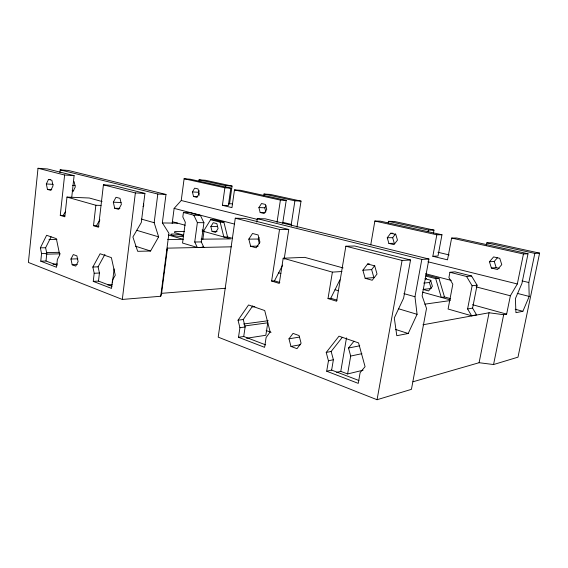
<?xml version="1.0" encoding="UTF-8"?>
<svg xmlns="http://www.w3.org/2000/svg" width="568" height="568" viewBox="0 0 568 568"><rect width="100%" height="100%" fill="white"/><g stroke="black" fill="none" stroke-linecap="round" stroke-linejoin="round"><path stroke-width="0.85" d="M71.753 197.16L74.11 175.647L47.442 168.959L38.013 168.277L28.4 262.444L122.312 299.442L160.73 296.255L161.589 293.329L167.482 248.145L231.275 246.824M40.761 261.188L41.556 253.612L40.378 247.833L46.619 235.294L56.346 238.652L59.739 254.918L57.368 259.519L56.53 267.258L40.761 261.188L46.001 261.017L57.056 265.235M46.001 261.017L46.796 253.484L45.617 247.74L51.092 236.835M59.91 172.502L60.187 169.875L68.323 170.457L165.998 194.448L162.349 222.812L168.937 233.306L160.73 296.255M102.062 201.526L89.282 198.005L66.974 197.089L64.83 216.784L60.265 215.364L64.617 175.015L38.013 168.277M60.187 169.875L157.805 194.043L154.162 222.706L158.635 236.87L150.555 251.02L137.69 251.319L132.891 237.005L141.29 222.535L144.925 193.404L112.968 185.388L103.419 184.841L98.498 227.243L93.5 225.688L95.85 205.254L66.974 197.089M93.251 281.387L94.196 273.279L92.847 267.038L100.11 253.754L111.385 257.638L115.268 275.239L112.499 280.116L111.505 288.409L93.251 281.387L98.491 281.082L111.981 286.236M98.491 281.082L99.428 273.016L98.087 266.818L104.931 254.393M112.421 282.857L114.097 268.891M122.312 299.442L135.362 192.921L103.419 184.841M172.175 223.38L174.135 208.385L181.235 200.504L184.11 178.757L190.102 179.183L230.814 188.171L228.35 205.538L222.415 205.311L224.878 187.795L184.11 178.757M183.414 212.475L182.825 216.948L185.324 222.258L182.548 243.054L197.302 247.456L203.841 247.321L201.285 241.925L203.919 222.713L200.39 215.357L189.982 212.652L183.414 212.475L193.837 215.208L200.39 215.357M198.857 181.533L199.084 179.829L205.439 180.276L232.056 186.077L229.507 204.061M197.302 247.456L194.739 242.011L197.373 222.62L193.837 215.208M202.875 239.27L203.947 231.474L203.443 231.332L210.636 219.667L214.392 219.731L223.891 222.216L227.576 236.977L232.646 238.375M225.503 187.419L225.752 185.665L199.084 179.829M282.708 223.196L286.215 200.39L240.399 190.28L234.485 189.925L231.957 207.618L222.415 205.311M284.163 259.157L288.771 229.472L244.673 218.417L235.28 218.211L218.19 337.144L377.06 399.723L411.431 389.343L426.518 308.424L422.116 295.857L428.932 259.022L265.284 218.829L257.29 218.666L256.779 222.124M238.503 337.286L239.916 327.715L238.056 320.182L248.564 304.966L264.716 310.54L270.148 331.925L266.108 337.506L264.603 347.332L238.503 337.286L243.722 336.497L265.696 344.882M263.737 195.733L263.985 194.043L270.205 194.398L301.033 201.115L296.943 227.278M243.722 336.497L245.135 326.998L243.274 319.514L252.767 305.847M276.992 222.5L280.4 200.106L286.215 200.39M343.079 267.926L304.732 257.361L283.191 258.22L279.286 283.418L271.625 281.039L279.541 229.422L288.771 229.472M291.604 226.057L291.256 224.388L294.906 200.816L301.033 201.115M428.932 259.022L421.818 259.399L414.967 296.752L417.082 314.324L408.207 333.501L396.791 335.695L394.298 317.924L403.607 298.15L410.536 260.002L354.716 246.008L345.855 246.214L336.632 301.239L328.013 298.562L332.394 272.129L341.979 271.497M326.692 371.224L328.446 360.794L326.224 352.444L338.997 336.164L358.557 342.909L365.068 366.665L360.133 372.629L358.259 383.372L326.692 371.224L331.634 370.095L358.948 380.517M331.634 370.095L333.38 359.736L331.165 351.464L342.305 337.321M336.625 372.331L340.772 371.358L346.487 337.882M340.772 371.358L347.609 373.957L350.69 356.058L348.511 348.028L353.985 341.19M370.741 244.907L374.859 221.044L380.319 221.158L441.968 234.761L437.999 256.026L432.837 256.274L436.827 234.79L441.968 234.761M388.171 223.039L388.469 221.321L394.206 221.428L433.98 230.104L433.349 233.533M377.06 399.723L402.08 260.435L410.536 260.002M428.151 231.801L428.471 230.083L433.98 230.104M412.957 381.781L479.094 362.711L493.556 364.542L517.995 357.158L539.6 253.129L534.836 253.385L528.815 282.53L529.198 296.425L522.872 311.307L515.943 312.663L515.389 298.647L521.942 283.396L528.027 253.754L456.679 238.006L451.624 238.07L447.513 259.832L432.837 256.274M449.934 272.271L448.919 277.61L452.824 284.227L448.088 309.035L471.617 315.78L476.58 314.878L472.576 308.126L477.077 285.179L471.554 275.998L455.032 271.845L449.934 272.271L466.555 276.474L471.554 275.998M471.617 315.78L467.592 308.949L472.115 285.754L466.555 276.474M486.307 245.411L486.804 242.863L491.938 242.735L539.6 253.129M479.094 362.711L489.069 312.762L503.667 314.707L506.635 314.132L510.369 295.779L517.327 283.972L523.455 253.995L528.027 253.754M493.556 364.542L503.667 314.707M166.722 250.318L167.482 248.145M48.521 179.396L51.88 180.29L53.037 185.793L50.822 190.372L47.471 189.435L46.328 183.968L48.521 179.396L50.24 179.502M328.013 298.562L330.775 298.264L339.941 279.804M73.052 191.43L75.288 186.971L74.131 181.604M271.625 281.039L274.472 280.833L282.665 265.1M70.965 259.029L73.307 254.578L76.893 255.863L78.121 261.649L75.743 266.101L72.171 264.766L70.965 259.029L77.83 258.816M113.33 202.215L115.978 197.281L120.011 198.346L121.374 204.409L118.691 209.358L114.679 208.236L113.33 202.215L121.14 202.506M143.044 206.553L143.81 205.183L143.42 203.5M192.424 191.941L194.661 188.15L198.04 188.924L199.169 193.532L196.904 197.323L193.539 196.514L192.424 191.941L198.402 192.268L199.297 190.763M93.5 225.688L96.425 225.716L99.883 219.93M60.265 215.364L63.176 215.421L65.398 211.786M210.856 226.561L213.249 222.699L216.862 223.65L218.069 228.506L215.641 232.376L212.041 231.382L210.856 226.561L217.615 226.611M258.901 207.576L261.521 203.529L265.448 204.437L266.747 209.414L264.099 213.461L260.179 212.524L258.901 207.576L264.766 207.789L266.072 205.786M248.819 239.128L252.526 233.476L258.106 234.953L259.959 242.16L256.196 247.818L250.637 246.263L248.819 239.128L258.17 239.036L259.093 237.637M288.984 338.819L293.024 333.395L299.095 335.567L301.09 343.249L296.986 348.674L290.951 346.423L288.984 338.819L299.237 337.122M390.692 233.235L395.804 234.406L397.465 240.136L393.993 244.645L388.895 243.423L387.262 237.736L390.692 233.235L392.999 233.228M367.624 263.985L374.71 265.867L377.024 274.046L372.203 280.258L365.153 278.292L362.888 270.198L367.624 263.985L369.363 263.886M387.262 237.736L392.658 237.687L395.591 233.86M362.888 270.198L371.635 269.615L374.774 265.533M423.7 283.091L429.401 282.516L430.998 280.578M489.446 261.763L493.606 256.906L499.776 258.326L501.757 264.652L497.54 269.509L491.398 268.039L489.446 261.763L494.259 261.443L497.355 257.836M347.609 373.957L363.044 370.215M328.446 360.794L333.38 359.736M350.69 356.058L361.901 353.672M326.224 352.444L331.165 351.464M348.511 348.028L359.743 345.798M422.94 324.789L489.069 312.762M290.951 346.423L300.33 344.748M467.592 308.949L472.576 308.126M246.54 338.258L265.831 335.262L267.769 322.809L244.957 325.918M424.829 304.171L450.161 300.579M239.916 327.715L245.135 326.998M450.452 298.598L444.488 296.95L441.272 297.376L435.713 278.632L425.901 276.062M243.601 324.016L268.224 320.728M238.056 320.182L243.274 319.514M472.115 285.754L477.077 285.179M252.192 306.912L254.833 306.621M435.713 278.632L438.95 278.327L444.488 296.95M426.625 278.59L425.006 278.739L430.587 280.216L432.397 286.343L428.591 290.937L423.032 289.41L431.162 288.494L429.401 282.516M491.398 268.039L496.191 267.649L499.244 268.373M365.153 278.292L373.879 277.582L371.635 269.615M161.589 293.329L225.553 288.26M107.799 284.887L112.208 284.603M94.196 273.279L99.428 273.016M92.847 267.038L98.087 266.818M53.023 264.205L57.453 264.042M72.171 264.766L77.326 264.574M46.143 254.173L60.336 253.818M46.69 252.59L59.079 252.306M41.556 253.612L46.796 253.484M250.637 246.263L258.277 246.107M388.895 243.423L394.291 243.31L392.658 237.687M40.378 247.833L45.617 247.74M194.739 242.011L201.285 241.925M201.115 239.178L230.679 238.901L203.947 231.474L202.18 231.474M48.962 239.462L56.935 239.398M167.709 239.49L183.23 239.348L168.305 234.96M227.576 236.977L223.842 236.998L220.157 222.159L210.636 219.667M212.041 231.382L217.111 231.389M184.529 231.453L174.823 231.439L174.461 232.518L183.571 235.145M162.519 222.954L177.536 223.139M197.373 222.62L203.919 222.713M220.157 222.159L223.891 222.216M114.679 208.236L119.883 208.385M260.179 212.524L265.206 212.673M95.85 205.254L101.019 205.424M228.329 203.671L232.56 203.841M47.471 189.435L51.766 189.648M72.129 190.635L73.762 190.713M193.539 196.514L197.806 196.727M157.805 194.043L165.998 194.448M135.362 192.921L144.925 193.404M46.328 183.968L53.2 184.344M72.619 185.402L75.061 185.537M224.878 187.795L230.814 188.171M225.752 185.665L232.056 186.077M64.617 175.015L74.11 175.647M388.469 221.321L428.471 230.083M263.985 194.043L294.906 200.816M486.804 242.863L534.836 253.385M234.485 189.925L280.4 200.106M374.859 221.044L436.827 234.79M451.624 238.07L523.455 253.995M437.956 252.27L449.167 254.933M282.736 222.308L291.256 224.388M522.027 280.869L528.815 282.53M257.29 218.666L421.818 259.399M181.235 200.504L257.801 219.518M427.91 261.77L517.327 283.972M235.28 218.211L279.541 229.422M345.855 246.214L402.08 260.435M517.235 293.358L529.198 296.425M174.135 208.385L234.584 224.097M425.588 273.74L451.276 280.422M476.112 286.875L510.369 295.779M425.922 274.926L438.95 278.327M515.19 309.233L522.872 311.307M172.395 221.719L185.161 225.248M202.109 229.934L203.805 230.402M472.583 304.718L506.635 314.132M422.493 292.165L450.275 299.876M283.191 258.22L332.394 272.129M141.375 219.078L154.162 222.706M403.891 293.606L414.967 296.752M202.201 246.839L203.841 247.321M136.675 230.296L158.635 236.87M278.341 272.746L280.883 273.506M335.028 289.73L338.407 290.745M398.473 308.743L417.082 314.324M63.176 215.421L64.695 215.89M96.425 225.716L98.931 226.49M274.472 280.833L279.825 282.488M330.775 298.264L337.03 300.195M135.433 246.178L150.555 251.02M395.548 329.447L408.207 333.501M266.151 330.519L271.057 332.323M494.259 261.443L496.191 267.649M264.766 207.789L265.831 211.878M258.17 239.036L259.37 243.722M198.402 192.268L199.148 195.293M173.616 235.578A6.312 0.909 7.6 0 0 183.194 236.082A6.312 0.909 7.6 0 0 174 234.037A6.312 0.909 7.6 0 0 173.616 235.578"/></g></svg>
